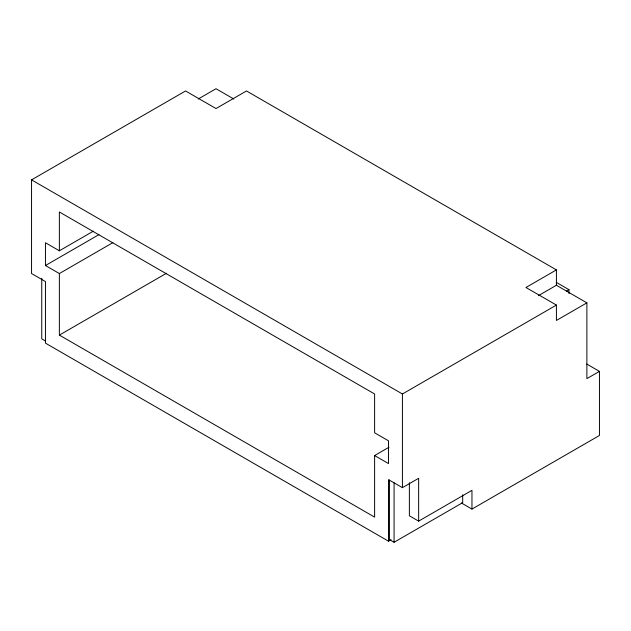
<?xml version="1.0" encoding="UTF-8"?>
<svg xmlns="http://www.w3.org/2000/svg" width="631" height="631" viewBox="0 0 631 631"><rect width="100%" height="100%" fill="white"/><g stroke="black" fill="none" stroke-linecap="round" stroke-linejoin="round"><path stroke-width="0.95" d="M391.062 539.734L388.515 541.201L45.456 343.138L45.456 281.576L31.55 273.546L31.55 179.867L185.546 90.959L216.015 108.548L246.484 90.959L556.416 269.894L556.416 285.259L586.885 302.856L586.885 378.624L599.45 371.375L599.45 435.477L471.964 509.083L461.324 502.939M198.237 98.996L216.015 88.734L233.785 98.996M112.886 242.643L59.369 273.546L45.456 265.517L45.456 242.761L59.369 250.791L93.349 231.175M45.456 265.517L98.98 234.614M59.369 273.546L59.369 335.108L166.45 273.286M556.416 269.894L525.946 287.491L556.416 305.081L556.416 320.445L586.885 302.856M538.322 295.71L556.416 285.259M566.464 291.128L568.981 289.676L568.981 293.565M31.55 179.867L402.42 393.989L556.416 305.081M59.369 335.108L374.609 517.112L374.609 455.55L389.051 447.213M388.515 541.201L388.515 479.639L402.42 487.668L418.653 478.298L418.653 521.127L409.377 515.772L409.377 482.683M418.653 521.127L471.964 490.342L471.964 509.083M389.445 480.081L389.445 539.592L394.075 542.266L462.689 502.655L462.689 494.807M556.282 282.349L568.981 289.676M586.751 364.04L599.45 371.375M374.609 455.55L388.515 463.58L388.515 440.824L374.609 432.795L374.609 393.989L59.369 211.984L59.369 250.791M45.613 341.087L41.749 338.855L41.749 278.366M402.42 393.989L402.42 487.668M394.075 482.754L394.075 542.266"/></g></svg>
